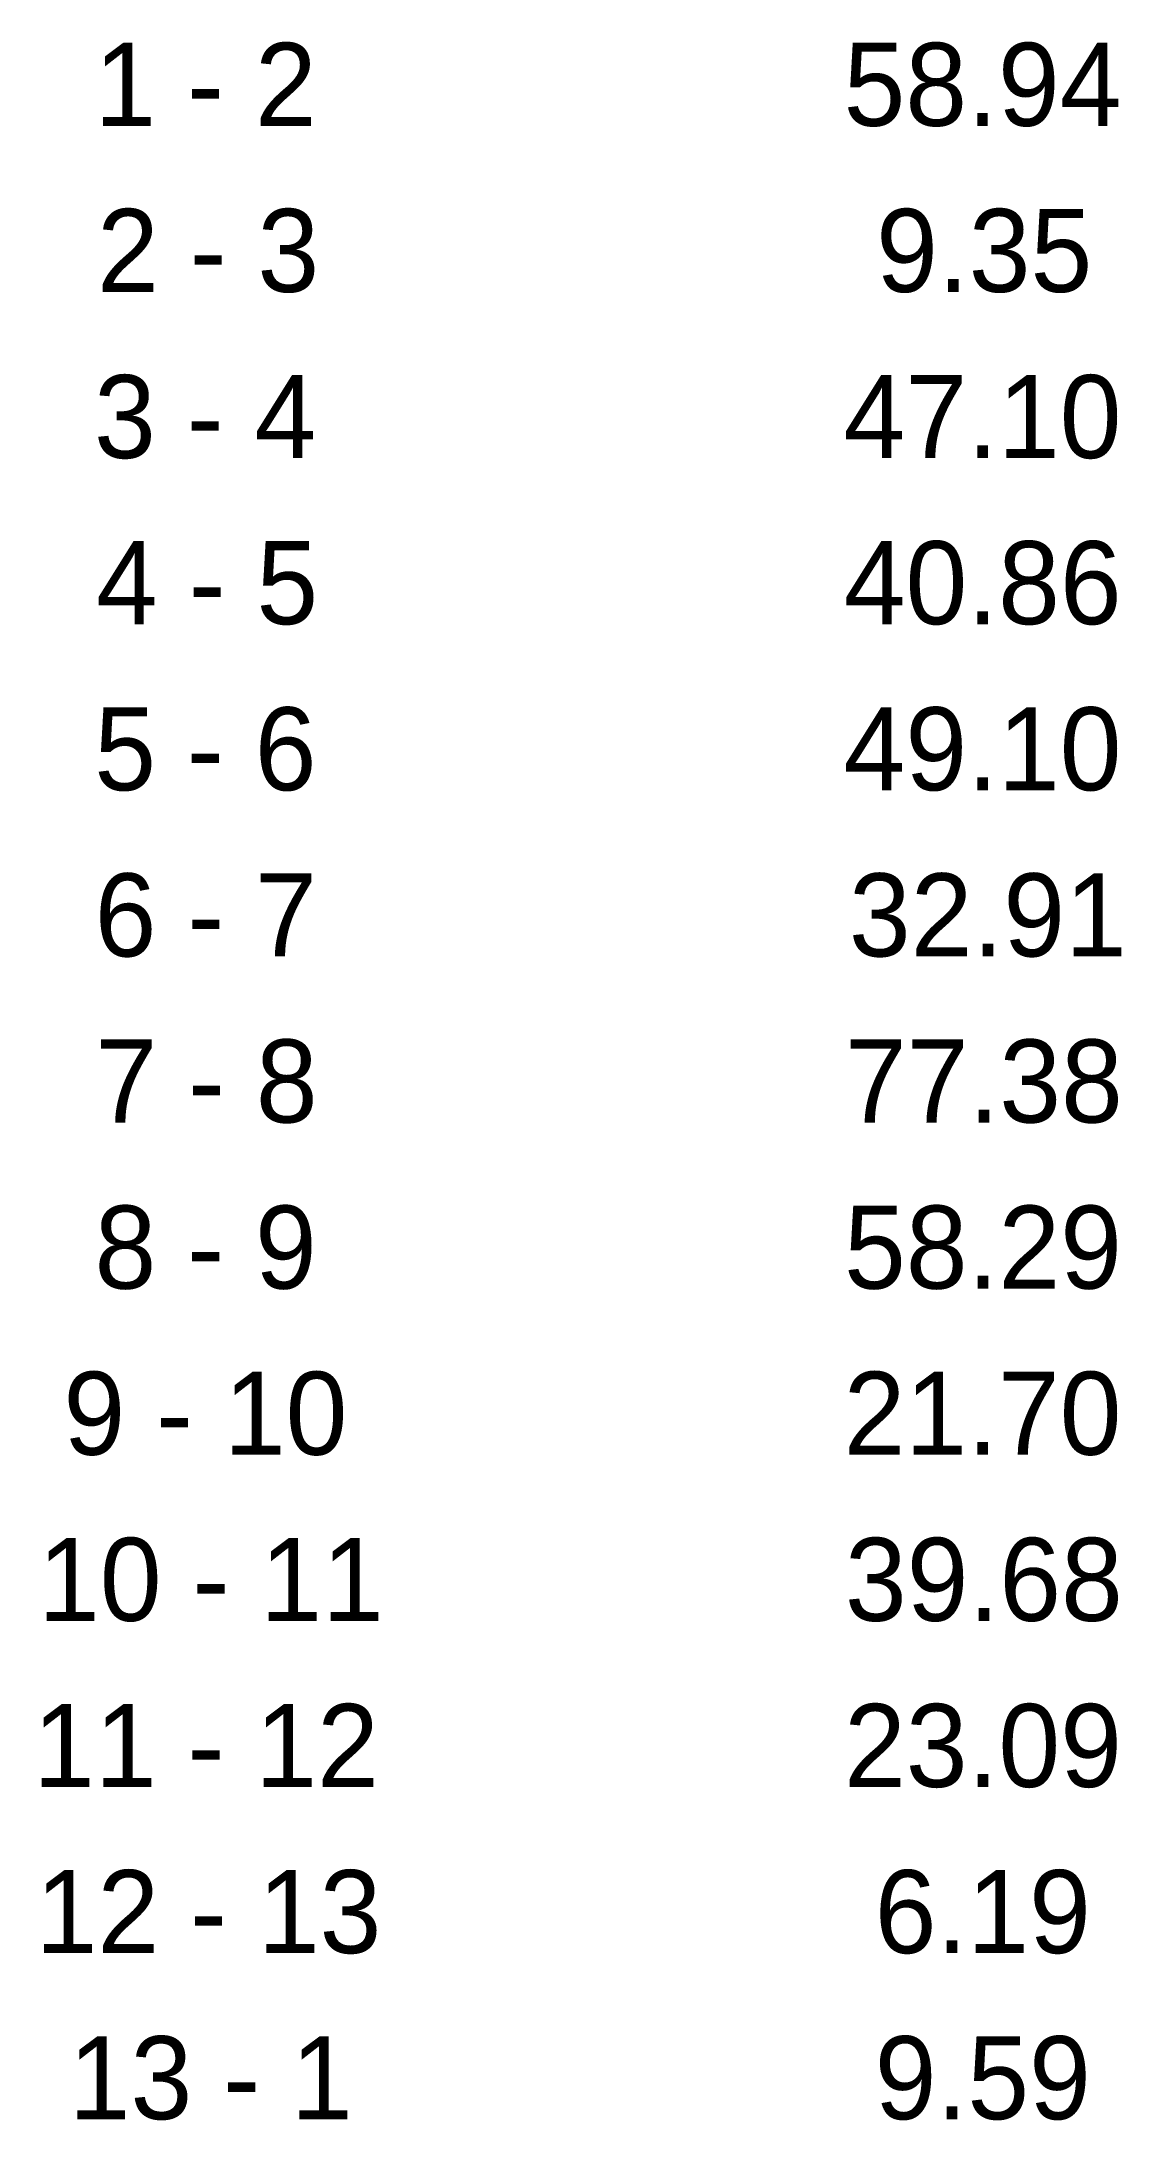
# Model space of a CAD drawing. Extents: x 534758 to 535794, y 1835798 to 1837026.
# Drawn here: x 534757.8 to 534796.8, y 1835798.2 to 1835873.3 of the extents above.
import ezdxf

# ---------------------------------------------------------------- set-up
doc = ezdxf.new("R2010")
doc.units = 0
doc.layers.add('Level 52', color=7, linetype='Continuous')

msp = doc.modelspace()

# ---------------------------------------------------------------- texts
at = {"layer": 'Level 52'}
for s, p in [('1 - 2', (534759.666, 1835870.262)), ('58.94', (534786.726, 1835870.262)), ('2 - 3', (534759.758, 1835864.262)), ('9.35', (534787.903, 1835864.262)), ('3 - 4', (534759.651, 1835858.262)), ('47.10', (534786.728, 1835858.262)), ('4 - 5', (534759.72, 1835852.262)), ('40.86', (534786.734, 1835852.262)), ('5 - 6', (534759.659, 1835846.262)), ('49.10', (534786.728, 1835846.262)), ('6 - 7', (534759.673, 1835840.262)), ('32.91', (534786.921, 1835840.262)), ('7 - 8', (534759.701, 1835834.262)), ('77.38', (534786.776, 1835834.262)), ('8 - 9', (534759.669, 1835828.262)), ('58.29', (534786.744, 1835828.262)), ('9 - 10', (534758.545, 1835822.262)), ('21.70', (534786.728, 1835822.262)), ('10 - 11', (534757.629, 1835816.262)), ('39.68', (534786.776, 1835816.262)), ('11 - 12', (534757.45, 1835810.262)), ('23.09', (534786.744, 1835810.262)), ('12 - 13', (534757.542, 1835804.262)), ('6.19', (534787.852, 1835804.262)), ('13 - 1', (534758.738, 1835798.262)), ('9.59', (534787.852, 1835798.262))]:
    msp.add_text(s, height=3, dxfattribs=at).set_placement(p)

doc.saveas('drawing.dxf')
